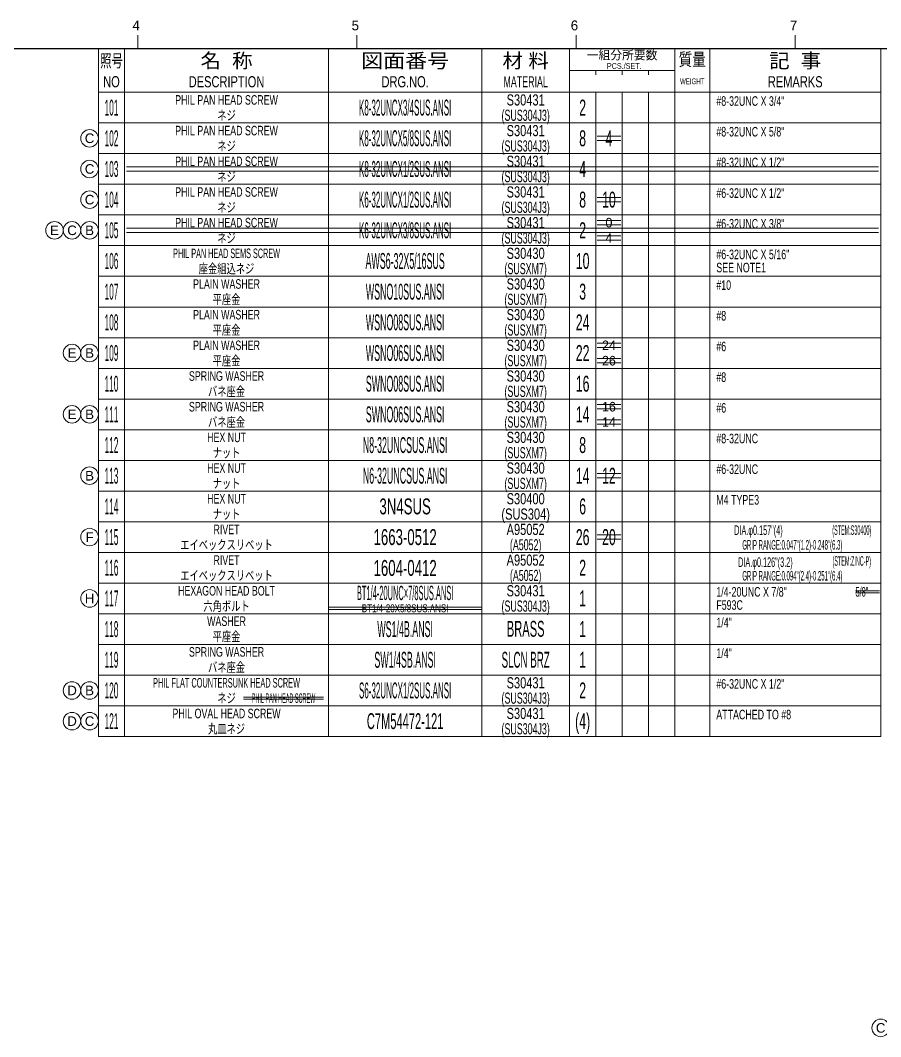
# Model space of a CAD drawing. Header units: millimetres. Extents: x 7 to 587, y 2 to 418.
# Drawn here: x 206.2 to 402.5, y 184.5 to 416.4 of the extents above; entities that cross this region are included whole.
import ezdxf
from ezdxf.enums import TextEntityAlignment as Align

# ---------------------------------------------------------------- set-up
doc = ezdxf.new("R2010")
doc.units = ezdxf.units.MM
for name, color, linetype in [('GR1_05', 7, 'Continuous'), ('図面枠C7M', 7, 'Continuous'), ('表題、部品表_01', 7, 'Continuous'), ('表題、部品表_02', 7, 'Continuous'), ('表題、部品表_03', 7, 'Continuous')]:
    doc.layers.add(name, color=color, linetype=linetype)
doc.styles.add('HG丸ｺﾞｼｯｸM-PRO', font='')
doc.styles.get('HG丸ｺﾞｼｯｸM-PRO').set_extended_font_data('HG丸ｺﾞｼｯｸM-PRO')

# ---------------------------------------------------------------- blocks, each defined once
blk = doc.blocks.new('BLKF023')
at = {"layer": '図面枠C7M', "color": 4, "linetype": 'Continuous', "lineweight": 13}
for p, q in [((233, 413), (233, 410)), ((283, 413), (283, 410)), ((333, 413), (333, 410)), ((383, 413), (383, 410))]:
    blk.add_line(p, q, dxfattribs=at)
at = {"layer": '図面枠C7M', "color": 2, "linetype": 'Continuous', "lineweight": 25}
blk.add_line((33, 410), (587, 410), dxfattribs=at)
at = {"layer": '図面枠C7M', "color": 4, "linetype": 'Continuous', "lineweight": 13, "style": 'HG丸ｺﾞｼｯｸM-PRO', "width": 1.003994}
for s, p in [('4', (231.79, 413.45)), ('5', (281.79, 413.45)), ('6', (331.79, 413.45)), ('7', (381.79, 413.45))]:
    blk.add_text(s, height=2.25, dxfattribs=at).set_placement(p, align=Align.BOTTOM_LEFT)
blk = doc.blocks.new('BLKF076')
at = {"layer": '表題、部品表_01', "color": 4, "linetype": 'Continuous', "lineweight": 13}
for p, q in [((224, 410), (224, 400)), ((224, 410), (402.5, 410)), ((230, 410), (230, 400)), ((276.5, 410), (276.5, 400)), ((311.5, 410), (311.5, 400)), ((331.5, 410), (331.5, 400)), ((355.5, 410), (355.5, 400)), ((363.5, 410), (363.5, 400)), ((402.5, 410), (402.5, 400)), ((331.5, 405), (355.5, 405)), ((337.5, 404), (337.5, 405)), ((343.5, 405), (343.5, 404)), ((349.5, 405), (349.5, 404)), ((224, 400), (402.5, 400))]:
    blk.add_line(p, q, dxfattribs=at)
at = {"layer": '表題、部品表_01', "color": 3, "linetype": 'Continuous', "lineweight": 35, "style": 'HG丸ｺﾞｼｯｸM-PRO'}
for s, height, width, p in [('照号', 2.909, 0.651535, (227, 407.2)), ('名  称', 3.273, 1.042426, (253.25, 407.2)), ('図面番号', 3.273, 1.127518, (294, 407.2)), ('材 料', 3.273, 1.042439, (321.5, 407.2)), ('一組分所要数', 2.036, 0.966638, (343.5, 408.5)), ('質量', 2.909, 0.781842, (359.5, 407.5)), ('記  事', 3.273, 1.042426, (383, 407.2)), ('PCS./SET.', 1.309, 0.862935, (344, 406)), ('NO', 2.545, 0.740841, (227, 402.4)), ('DESCRIPTION', 2.5455, 0.741365, (253.25, 402.4)), ('DRG.NO.', 2.545, 0.741189, (294, 402.4)), ('MATERIAL', 2.545, 0.594756, (321.5, 402.4)), ('REMARKS', 2.545, 0.742803, (383, 402.4)), ('WEIGHT', 1.309, 0.635507, (359.5, 402.5))]:
    blk.add_text(s, height=height, dxfattribs=dict(at, width=width)).set_placement(p, align=Align.MIDDLE_CENTER)
blk = doc.blocks.new('BLKF075')
at = {"layer": '表題、部品表_01', "color": 3, "linetype": 'Continuous', "lineweight": 13}
blk.add_blockref('BLKF076', (0, 0), dxfattribs=at)
blk = doc.blocks.new('BLKF077')
at = {"layer": '表題、部品表_02', "color": 4, "linetype": 'Continuous', "lineweight": 13}
for p, q in [((224, 365), (224, 358)), ((224, 365), (402.5, 365)), ((230, 365), (230, 358)), ((276.5, 365), (276.5, 358)), ((311.5, 365), (311.5, 358)), ((331.5, 365), (331.5, 358)), ((337.5, 365), (337.5, 358)), ((343.5, 365), (343.5, 358)), ((349.5, 358), (349.5, 365)), ((355.5, 365), (355.5, 358)), ((363.5, 365), (363.5, 358)), ((402.5, 365), (402.5, 358)), ((224, 358), (402.5, 358))]:
    blk.add_line(p, q, dxfattribs=at)
blk = doc.blocks.new('BLKF079')
at = {"layer": '表題、部品表_02', "color": 4, "linetype": 'Continuous', "lineweight": 13}
for p, q in [((224, 358), (224, 351)), ((224, 358), (402.5, 358)), ((230, 358), (230, 351)), ((276.5, 358), (276.5, 351)), ((311.5, 358), (311.5, 351)), ((331.5, 358), (331.5, 351)), ((337.5, 358), (337.5, 351)), ((343.5, 358), (343.5, 351)), ((349.5, 351), (349.5, 358)), ((355.5, 358), (355.5, 351)), ((363.5, 358), (363.5, 351)), ((402.5, 358), (402.5, 351)), ((224, 351), (402.5, 351))]:
    blk.add_line(p, q, dxfattribs=at)
blk = doc.blocks.new('BLKF082')
at = {"layer": '表題、部品表_02', "color": 4, "linetype": 'Continuous', "lineweight": 13}
for p, q in [((224, 344), (224, 337)), ((224, 344), (402.5, 344)), ((230, 344), (230, 337)), ((276.5, 344), (276.5, 337)), ((311.5, 344), (311.5, 337)), ((331.5, 344), (331.5, 337)), ((337.5, 344), (337.5, 337)), ((343.5, 344), (343.5, 337)), ((349.5, 337), (349.5, 344)), ((355.5, 344), (355.5, 337)), ((363.5, 344), (363.5, 337)), ((402.5, 344), (402.5, 337)), ((224, 337), (402.5, 337))]:
    blk.add_line(p, q, dxfattribs=at)
blk = doc.blocks.new('BLKF084')
at = {"layer": '表題、部品表_02', "color": 4, "linetype": 'Continuous', "lineweight": 13}
for p, q in [((224, 337), (224, 330)), ((224, 337), (402.5, 337)), ((230, 337), (230, 330)), ((276.5, 337), (276.5, 330)), ((311.5, 337), (311.5, 330)), ((331.5, 337), (331.5, 330)), ((337.5, 337), (337.5, 330)), ((343.5, 337), (343.5, 330)), ((349.5, 330), (349.5, 337)), ((355.5, 337), (355.5, 330)), ((363.5, 337), (363.5, 330)), ((402.5, 337), (402.5, 330)), ((224, 330), (402.5, 330))]:
    blk.add_line(p, q, dxfattribs=at)
blk = doc.blocks.new('BLKF085')
at = {"layer": '表題、部品表_02', "color": 4, "linetype": 'Continuous', "lineweight": 13}
for p, q in [((224, 351), (224, 344)), ((224, 351), (402.5, 351)), ((230, 351), (230, 344)), ((276.5, 351), (276.5, 344)), ((311.5, 351), (311.5, 344)), ((331.5, 351), (331.5, 344)), ((337.5, 351), (337.5, 344)), ((343.5, 351), (343.5, 344)), ((349.5, 344), (349.5, 351)), ((355.5, 351), (355.5, 344)), ((363.5, 351), (363.5, 344)), ((402.5, 351), (402.5, 344)), ((224, 344), (402.5, 344))]:
    blk.add_line(p, q, dxfattribs=at)
blk = doc.blocks.new('BLKF087')
at = {"layer": '表題、部品表_02', "color": 4, "linetype": 'Continuous', "lineweight": 13}
for p, q in [((224, 386), (224, 379)), ((224, 386), (402.5, 386)), ((230, 386), (230, 379)), ((276.5, 386), (276.5, 379)), ((311.5, 386), (311.5, 379)), ((331.5, 386), (331.5, 379)), ((337.5, 386), (337.5, 379)), ((343.5, 386), (343.5, 379)), ((349.5, 379), (349.5, 386)), ((355.5, 386), (355.5, 379)), ((363.5, 386), (363.5, 379)), ((402.5, 386), (402.5, 379)), ((224, 379), (402.5, 379))]:
    blk.add_line(p, q, dxfattribs=at)
blk = doc.blocks.new('BLKF089')
at = {"layer": '表題、部品表_02', "color": 4, "linetype": 'Continuous', "lineweight": 13}
for p, q in [((224, 400), (224, 393)), ((224, 400), (402.5, 400)), ((230, 400), (230, 393)), ((276.5, 400), (276.5, 393)), ((311.5, 400), (311.5, 393)), ((331.5, 400), (331.5, 393)), ((337.5, 400), (337.5, 393)), ((343.5, 400), (343.5, 393)), ((349.5, 393), (349.5, 400)), ((355.5, 400), (355.5, 393)), ((363.5, 400), (363.5, 393)), ((402.5, 400), (402.5, 393)), ((224, 393), (402.5, 393))]:
    blk.add_line(p, q, dxfattribs=at)
blk = doc.blocks.new('BLKF091')
at = {"layer": '表題、部品表_02', "color": 4, "linetype": 'Continuous', "lineweight": 13}
for p, q in [((224, 379), (224, 372)), ((224, 379), (402.5, 379)), ((230, 379), (230, 372)), ((276.5, 379), (276.5, 372)), ((311.5, 379), (311.5, 372)), ((331.5, 379), (331.5, 372)), ((337.5, 379), (337.5, 372)), ((343.5, 379), (343.5, 372)), ((349.5, 372), (349.5, 379)), ((355.5, 379), (355.5, 372)), ((363.5, 379), (363.5, 372)), ((402.5, 379), (402.5, 372)), ((224, 372), (402.5, 372))]:
    blk.add_line(p, q, dxfattribs=at)
blk = doc.blocks.new('BLKF093')
at = {"layer": '表題、部品表_02', "color": 4, "linetype": 'Continuous', "lineweight": 13}
for p, q in [((224, 393), (224, 386)), ((224, 393), (402.5, 393)), ((230, 393), (230, 386)), ((276.5, 393), (276.5, 386)), ((311.5, 393), (311.5, 386)), ((331.5, 393), (331.5, 386)), ((337.5, 393), (337.5, 386)), ((343.5, 393), (343.5, 386)), ((349.5, 386), (349.5, 393)), ((355.5, 393), (355.5, 386)), ((363.5, 393), (363.5, 386)), ((402.5, 393), (402.5, 386)), ((224, 386), (402.5, 386))]:
    blk.add_line(p, q, dxfattribs=at)
blk = doc.blocks.new('BLKF095')
at = {"layer": '表題、部品表_02', "color": 4, "linetype": 'Continuous', "lineweight": 13}
for p, q in [((224, 372), (224, 365)), ((224, 372), (402.5, 372)), ((230, 372), (230, 365)), ((276.5, 372), (276.5, 365)), ((311.5, 372), (311.5, 365)), ((331.5, 372), (331.5, 365)), ((337.5, 372), (337.5, 365)), ((343.5, 372), (343.5, 365)), ((349.5, 365), (349.5, 372)), ((355.5, 372), (355.5, 365)), ((363.5, 372), (363.5, 365)), ((402.5, 372), (402.5, 365)), ((224, 365), (402.5, 365))]:
    blk.add_line(p, q, dxfattribs=at)
blk = doc.blocks.new('BLKF097')
at = {"layer": '表題、部品表_02', "color": 4, "linetype": 'Continuous', "lineweight": 13}
for p, q in [((224, 316), (224, 309)), ((224, 316), (402.5, 316)), ((230, 316), (230, 309)), ((276.5, 316), (276.5, 309)), ((311.5, 316), (311.5, 309)), ((331.5, 316), (331.5, 309)), ((337.5, 316), (337.5, 309)), ((343.5, 316), (343.5, 309)), ((349.5, 309), (349.5, 316)), ((355.5, 316), (355.5, 309)), ((363.5, 316), (363.5, 309)), ((402.5, 316), (402.5, 309)), ((224, 309), (402.5, 309))]:
    blk.add_line(p, q, dxfattribs=at)
blk = doc.blocks.new('BLKF099')
at = {"layer": '表題、部品表_02', "color": 4, "linetype": 'Continuous', "lineweight": 13}
for p, q in [((224, 330), (224, 323)), ((224, 330), (402.5, 330)), ((230, 330), (230, 323)), ((276.5, 330), (276.5, 323)), ((311.5, 330), (311.5, 323)), ((331.5, 330), (331.5, 323)), ((337.5, 330), (337.5, 323)), ((343.5, 330), (343.5, 323)), ((349.5, 323), (349.5, 330)), ((355.5, 330), (355.5, 323)), ((363.5, 330), (363.5, 323)), ((402.5, 330), (402.5, 323)), ((224, 323), (402.5, 323))]:
    blk.add_line(p, q, dxfattribs=at)
blk = doc.blocks.new('BLKF101')
at = {"layer": '表題、部品表_02', "color": 4, "linetype": 'Continuous', "lineweight": 13}
for p, q in [((224, 309), (224, 302)), ((224, 309), (402.5, 309)), ((230, 309), (230, 302)), ((276.5, 309), (276.5, 302)), ((311.5, 309), (311.5, 302)), ((331.5, 309), (331.5, 302)), ((337.5, 309), (337.5, 302)), ((343.5, 309), (343.5, 302)), ((349.5, 302), (349.5, 309)), ((355.5, 309), (355.5, 302)), ((363.5, 309), (363.5, 302)), ((402.5, 309), (402.5, 302)), ((224, 302), (402.5, 302))]:
    blk.add_line(p, q, dxfattribs=at)
blk = doc.blocks.new('BLKF103')
at = {"layer": '表題、部品表_02', "color": 4, "linetype": 'Continuous', "lineweight": 13}
for p, q in [((224, 323), (224, 316)), ((224, 323), (402.5, 323)), ((230, 323), (230, 316)), ((276.5, 323), (276.5, 316)), ((311.5, 323), (311.5, 316)), ((331.5, 323), (331.5, 316)), ((337.5, 323), (337.5, 316)), ((343.5, 323), (343.5, 316)), ((349.5, 316), (349.5, 323)), ((355.5, 323), (355.5, 316)), ((363.5, 323), (363.5, 316)), ((402.5, 323), (402.5, 316)), ((224, 316), (402.5, 316))]:
    blk.add_line(p, q, dxfattribs=at)
blk = doc.blocks.new('BLKF105')
at = {"layer": '表題、部品表_02', "color": 4, "linetype": 'Continuous', "lineweight": 13}
for p, q in [((224, 302), (224, 295)), ((224, 302), (402.5, 302)), ((230, 302), (230, 295)), ((276.5, 302), (276.5, 295)), ((311.5, 302), (311.5, 295)), ((331.5, 302), (331.5, 295)), ((337.5, 302), (337.5, 295)), ((343.5, 302), (343.5, 295)), ((349.5, 295), (349.5, 302)), ((355.5, 302), (355.5, 295)), ((363.5, 302), (363.5, 295)), ((402.5, 302), (402.5, 295)), ((224, 295), (402.5, 295))]:
    blk.add_line(p, q, dxfattribs=at)
blk = doc.blocks.new('BLKF119')
at = {"layer": '表題、部品表_02', "color": 4, "linetype": 'Continuous', "lineweight": 13}
for p, q in [((224, 295), (224, 288)), ((224, 295), (402.5, 295)), ((230, 295), (230, 288)), ((276.5, 295), (276.5, 288)), ((311.5, 295), (311.5, 288)), ((331.5, 295), (331.5, 288)), ((337.5, 295), (337.5, 288)), ((343.5, 295), (343.5, 288)), ((349.5, 288), (349.5, 295)), ((355.5, 295), (355.5, 288)), ((363.5, 295), (363.5, 288)), ((402.5, 295), (402.5, 288)), ((224, 288), (402.5, 288))]:
    blk.add_line(p, q, dxfattribs=at)
blk = doc.blocks.new('BLKF121')
at = {"layer": '表題、部品表_02', "color": 4, "linetype": 'Continuous', "lineweight": 13}
for p, q in [((224, 288), (224, 281)), ((224, 288), (402.5, 288)), ((230, 288), (230, 281)), ((276.5, 288), (276.5, 281)), ((311.5, 288), (311.5, 281)), ((331.5, 288), (331.5, 281)), ((337.5, 288), (337.5, 281)), ((343.5, 288), (343.5, 281)), ((349.5, 281), (349.5, 288)), ((355.5, 288), (355.5, 281)), ((363.5, 288), (363.5, 281)), ((402.5, 288), (402.5, 281)), ((224, 281), (402.5, 281))]:
    blk.add_line(p, q, dxfattribs=at)
blk = doc.blocks.new('BLKF123')
at = {"layer": '表題、部品表_02', "color": 4, "linetype": 'Continuous', "lineweight": 13}
for p, q in [((224, 281), (224, 274)), ((224, 281), (402.5, 281)), ((230, 281), (230, 274)), ((276.5, 281), (276.5, 274)), ((311.5, 281), (311.5, 274)), ((331.5, 281), (331.5, 274)), ((337.5, 281), (337.5, 274)), ((343.5, 281), (343.5, 274)), ((349.5, 274), (349.5, 281)), ((355.5, 281), (355.5, 274)), ((363.5, 281), (363.5, 274)), ((402.5, 281), (402.5, 274)), ((224, 274), (402.5, 274))]:
    blk.add_line(p, q, dxfattribs=at)
blk = doc.blocks.new('BLKF127')
at = {"layer": '表題、部品表_02', "color": 4, "linetype": 'Continuous', "lineweight": 13}
for p, q in [((224, 274), (224, 267)), ((224, 274), (402.5, 274)), ((230, 274), (230, 267)), ((276.5, 274), (276.5, 267)), ((311.5, 274), (311.5, 267)), ((331.5, 274), (331.5, 267)), ((337.5, 274), (337.5, 267)), ((343.5, 274), (343.5, 267)), ((349.5, 267), (349.5, 274)), ((355.5, 274), (355.5, 267)), ((363.5, 274), (363.5, 267)), ((402.5, 274), (402.5, 267)), ((224, 267), (402.5, 267))]:
    blk.add_line(p, q, dxfattribs=at)
blk = doc.blocks.new('BLKF141')
at = {"layer": '表題、部品表_02', "color": 4, "linetype": 'Continuous', "lineweight": 13}
for p, q in [((224, 267), (224, 260)), ((224, 267), (402.5, 267)), ((230, 267), (230, 260)), ((276.5, 267), (276.5, 260)), ((311.5, 267), (311.5, 260)), ((331.5, 267), (331.5, 260)), ((337.5, 267), (337.5, 260)), ((343.5, 267), (343.5, 260)), ((349.5, 260), (349.5, 267)), ((355.5, 267), (355.5, 260)), ((363.5, 267), (363.5, 260)), ((402.5, 267), (402.5, 260)), ((224, 260), (402.5, 260))]:
    blk.add_line(p, q, dxfattribs=at)
blk = doc.blocks.new('BLKF143')
at = {"layer": 'GR1_05', "color": 4, "linetype": 'Continuous', "lineweight": 13}
blk.add_circle((222, 263.5), 2, dxfattribs=at)
at = {"layer": 'GR1_05', "color": 4, "linetype": 'Continuous', "lineweight": 13, "style": 'HG丸ｺﾞｼｯｸM-PRO', "width": 1.04272}
blk.add_text('B', height=2.18, dxfattribs=at).set_placement((222, 263.5), align=Align.MIDDLE_CENTER)
blk = doc.blocks.new('BLKF144')
at = {"layer": 'GR1_05', "color": 4, "linetype": 'Continuous', "lineweight": 13}
blk.add_circle((222, 326.5), 2, dxfattribs=at)
at = {"layer": 'GR1_05', "color": 4, "linetype": 'Continuous', "lineweight": 13, "style": 'HG丸ｺﾞｼｯｸM-PRO', "width": 1.04272}
blk.add_text('B', height=2.18, dxfattribs=at).set_placement((222, 326.5), align=Align.MIDDLE_CENTER)
blk = doc.blocks.new('BLKF145')
at = {"layer": 'GR1_05', "color": 4, "linetype": 'Continuous', "lineweight": 13}
blk.add_circle((222, 312.5), 2, dxfattribs=at)
at = {"layer": 'GR1_05', "color": 4, "linetype": 'Continuous', "lineweight": 13, "style": 'HG丸ｺﾞｼｯｸM-PRO', "width": 1.04272}
blk.add_text('B', height=2.18, dxfattribs=at).set_placement((222, 312.5), align=Align.MIDDLE_CENTER)
blk = doc.blocks.new('BLKF146')
at = {"layer": 'GR1_05', "color": 4, "linetype": 'Continuous', "lineweight": 13}
blk.add_circle((222, 340.5), 2, dxfattribs=at)
at = {"layer": 'GR1_05', "color": 4, "linetype": 'Continuous', "lineweight": 13, "style": 'HG丸ｺﾞｼｯｸM-PRO', "width": 1.04272}
blk.add_text('B', height=2.18, dxfattribs=at).set_placement((222, 340.5), align=Align.MIDDLE_CENTER)
blk = doc.blocks.new('BLKF147')
at = {"layer": 'GR1_05', "color": 4, "linetype": 'Continuous', "lineweight": 13}
blk.add_circle((222, 375.5), 2, dxfattribs=at)
at = {"layer": 'GR1_05', "color": 4, "linetype": 'Continuous', "lineweight": 13, "style": 'HG丸ｺﾞｼｯｸM-PRO', "width": 1.042931}
blk.add_text('C', height=2.18, dxfattribs=at).set_placement((222, 375.5), align=Align.MIDDLE_CENTER)
blk = doc.blocks.new('BLKF151')
at = {"layer": 'GR1_05', "color": 4, "linetype": 'Continuous', "lineweight": 13}
blk.add_circle((402.5, 186.5), 2, dxfattribs=at)
at = {"layer": 'GR1_05', "color": 4, "linetype": 'Continuous', "lineweight": 13, "style": 'HG丸ｺﾞｼｯｸM-PRO', "width": 1.042931}
blk.add_text('C', height=2.18, dxfattribs=at).set_placement((402.5, 186.5), align=Align.MIDDLE_CENTER)
blk = doc.blocks.new('BLKF152')
at = {"layer": 'GR1_05', "color": 4, "linetype": 'Continuous', "lineweight": 13}
blk.add_circle((222, 382.5), 2, dxfattribs=at)
at = {"layer": 'GR1_05', "color": 4, "linetype": 'Continuous', "lineweight": 13, "style": 'HG丸ｺﾞｼｯｸM-PRO', "width": 1.042931}
blk.add_text('C', height=2.18, dxfattribs=at).set_placement((222, 382.5), align=Align.MIDDLE_CENTER)
blk = doc.blocks.new('BLKF153')
at = {"layer": 'GR1_05', "color": 4, "linetype": 'Continuous', "lineweight": 13}
blk.add_circle((222, 389.5), 2, dxfattribs=at)
at = {"layer": 'GR1_05', "color": 4, "linetype": 'Continuous', "lineweight": 13, "style": 'HG丸ｺﾞｼｯｸM-PRO', "width": 1.042931}
blk.add_text('C', height=2.18, dxfattribs=at).set_placement((222, 389.5), align=Align.MIDDLE_CENTER)
blk = doc.blocks.new('BLKF154')
at = {"layer": '表題、部品表_02', "color": 4, "linetype": 'Continuous', "lineweight": 13}
for p, q in [((224, 260), (224, 253)), ((224, 260), (402.5, 260)), ((230, 260), (230, 253)), ((276.5, 260), (276.5, 253)), ((311.5, 260), (311.5, 253)), ((331.5, 260), (331.5, 253)), ((337.5, 260), (337.5, 253)), ((343.5, 260), (343.5, 253)), ((349.5, 253), (349.5, 260)), ((355.5, 260), (355.5, 253)), ((363.5, 260), (363.5, 253)), ((402.5, 260), (402.5, 253)), ((224, 253), (402.5, 253))]:
    blk.add_line(p, q, dxfattribs=at)
blk = doc.blocks.new('BLKF156')
at = {"layer": 'GR1_05', "color": 4, "linetype": 'Continuous', "lineweight": 13}
blk.add_circle((222, 256.5), 2, dxfattribs=at)
at = {"layer": 'GR1_05', "color": 4, "linetype": 'Continuous', "lineweight": 13, "style": 'HG丸ｺﾞｼｯｸM-PRO', "width": 1.042931}
blk.add_text('C', height=2.18, dxfattribs=at).set_placement((222, 256.5), align=Align.MIDDLE_CENTER)
blk = doc.blocks.new('BLKF161')
at = {"layer": 'GR1_05', "color": 4, "linetype": 'Continuous', "lineweight": 13}
blk.add_circle((218, 256.5), 2, dxfattribs=at)
at = {"layer": 'GR1_05', "color": 4, "linetype": 'Continuous', "lineweight": 13, "style": 'HG丸ｺﾞｼｯｸM-PRO', "width": 1.042833}
blk.add_text('D', height=2.18, dxfattribs=at).set_placement((218, 256.5), align=Align.MIDDLE_CENTER)
blk = doc.blocks.new('BLKF164')
at = {"layer": 'GR1_05', "color": 4, "linetype": 'Continuous', "lineweight": 13}
blk.add_circle((218, 263.5), 2, dxfattribs=at)
at = {"layer": 'GR1_05', "color": 4, "linetype": 'Continuous', "lineweight": 13, "style": 'HG丸ｺﾞｼｯｸM-PRO', "width": 1.042833}
blk.add_text('D', height=2.18, dxfattribs=at).set_placement((218, 263.5), align=Align.MIDDLE_CENTER)
blk = doc.blocks.new('BLKF167')
at = {"layer": 'GR1_05', "color": 4, "linetype": 'Continuous', "lineweight": 13}
blk.add_circle((222, 368.5), 2, dxfattribs=at)
at = {"layer": 'GR1_05', "color": 4, "linetype": 'Continuous', "lineweight": 13, "style": 'HG丸ｺﾞｼｯｸM-PRO', "width": 1.04272}
blk.add_text('B', height=2.18, dxfattribs=at).set_placement((222, 368.5), align=Align.MIDDLE_CENTER)
blk = doc.blocks.new('BLKF168')
at = {"layer": 'GR1_05', "color": 4, "linetype": 'Continuous', "lineweight": 13}
blk.add_circle((218, 368.5), 2, dxfattribs=at)
at = {"layer": 'GR1_05', "color": 4, "linetype": 'Continuous', "lineweight": 13, "style": 'HG丸ｺﾞｼｯｸM-PRO', "width": 1.042931}
blk.add_text('C', height=2.18, dxfattribs=at).set_placement((218, 368.5), align=Align.MIDDLE_CENTER)
blk = doc.blocks.new('BLKF173')
at = {"layer": 'GR1_05', "color": 4, "linetype": 'Continuous', "lineweight": 13}
blk.add_circle((214, 368.5), 2, dxfattribs=at)
at = {"layer": 'GR1_05', "color": 4, "linetype": 'Continuous', "lineweight": 13, "style": 'HG丸ｺﾞｼｯｸM-PRO', "width": 1.04259}
blk.add_text('E', height=2.18, dxfattribs=at).set_placement((214, 368.5), align=Align.MIDDLE_CENTER)
blk = doc.blocks.new('BLKF174')
at = {"layer": 'GR1_05', "color": 4, "linetype": 'Continuous', "lineweight": 13}
blk.add_circle((218, 326.5), 2, dxfattribs=at)
at = {"layer": 'GR1_05', "color": 4, "linetype": 'Continuous', "lineweight": 13, "style": 'HG丸ｺﾞｼｯｸM-PRO', "width": 1.04259}
blk.add_text('E', height=2.18, dxfattribs=at).set_placement((218, 326.5), align=Align.MIDDLE_CENTER)
blk = doc.blocks.new('BLKF175')
at = {"layer": 'GR1_05', "color": 4, "linetype": 'Continuous', "lineweight": 13}
blk.add_circle((218, 340.5), 2, dxfattribs=at)
at = {"layer": 'GR1_05', "color": 4, "linetype": 'Continuous', "lineweight": 13, "style": 'HG丸ｺﾞｼｯｸM-PRO', "width": 1.04259}
blk.add_text('E', height=2.18, dxfattribs=at).set_placement((218, 340.5), align=Align.MIDDLE_CENTER)
blk = doc.blocks.new('BLKF179')
at = {"layer": 'GR1_05', "color": 4, "linetype": 'Continuous', "lineweight": 13}
blk.add_circle((222, 298.5), 2, dxfattribs=at)
at = {"layer": 'GR1_05', "color": 4, "linetype": 'Continuous', "lineweight": 13, "style": 'HG丸ｺﾞｼｯｸM-PRO', "width": 1.042153}
blk.add_text('F', height=2.18, dxfattribs=at).set_placement((222, 298.5), align=Align.MIDDLE_CENTER)
blk = doc.blocks.new('BLKF201')
at = {"layer": 'GR1_05', "color": 4, "linetype": 'Continuous', "lineweight": 13}
blk.add_circle((222, 284.5), 2, dxfattribs=at)
at = {"layer": 'GR1_05', "color": 4, "linetype": 'Continuous', "lineweight": 13, "style": 'HG丸ｺﾞｼｯｸM-PRO', "width": 1.042153}
blk.add_text('H', height=2.18, dxfattribs=at).set_placement((222, 284.5), align=Align.MIDDLE_CENTER)

msp = doc.modelspace()

# ---------------------------------------------------------------- linework, layer by layer
at = {"layer": 'GR1_05', "color": 4, "linetype": 'Continuous', "lineweight": 13}
for p, q in [((337.8, 390), (343.2, 390)), ((337.8, 389), (343.2, 389)), ((230.43, 383), (401.97, 383)), ((230.43, 382), (401.97, 382)), ((337.8, 376), (343.2, 376)), ((337.8, 375), (343.2, 375)), ((230.43, 369), (401.97, 369)), ((337.8, 370.75), (343.2, 370.75)), ((337.8, 369.75), (343.2, 369.75)), ((230.43, 368), (401.97, 368)), ((337.8, 367.25), (343.2, 367.25)), ((337.8, 366.25), (343.2, 366.25)), ((337.8, 342.75), (343.2, 342.75)), ((337.8, 341.75), (343.2, 341.75)), ((337.8, 339.25), (343.2, 339.25)), ((337.8, 338.25), (343.2, 338.25)), ((337.8, 328.75), (343.2, 328.75)), ((337.8, 327.75), (343.2, 327.75)), ((337.8, 325.25), (343.2, 325.25)), ((337.8, 324.25), (343.2, 324.25)), ((337.8, 313), (343.2, 313)), ((337.8, 312), (343.2, 312)), ((337.8, 299), (343.2, 299)), ((337.8, 298), (343.2, 298)), ((396.75, 286.25), (402.27, 286.25)), ((396.75, 285.75), (402.27, 285.75)), ((276.5, 282.5), (311.5, 282.5)), ((276.5, 282), (311.5, 282)), ((257.13, 262), (275.37, 262)), ((257.13, 261.5), (275.37, 261.5))]:
    msp.add_line(p, q, dxfattribs=at)

# ---------------------------------------------------------------- block references
for name in ['BLKF153', 'BLKF152', 'BLKF147', 'BLKF173', 'BLKF168', 'BLKF167', 'BLKF175', 'BLKF146', 'BLKF174', 'BLKF144', 'BLKF145', 'BLKF179', 'BLKF201', 'BLKF164', 'BLKF143', 'BLKF161', 'BLKF156', 'BLKF151']:
    msp.add_blockref(name, (0, 0), dxfattribs=at)
at = {"layer": '図面枠C7M', "color": 4, "linetype": 'Continuous', "lineweight": 13}
msp.add_blockref('BLKF023', (0, 0), dxfattribs=at)
at = {"layer": '表題、部品表_01', "color": 3, "linetype": 'Continuous', "lineweight": 13}
msp.add_blockref('BLKF075', (0, 0), dxfattribs=at)
at = {"layer": '表題、部品表_02', "color": 4, "linetype": 'Continuous', "lineweight": 13}
for name in ['BLKF089', 'BLKF093', 'BLKF087', 'BLKF091', 'BLKF095', 'BLKF077', 'BLKF079', 'BLKF085', 'BLKF082', 'BLKF084', 'BLKF099', 'BLKF103', 'BLKF097', 'BLKF101', 'BLKF105', 'BLKF119', 'BLKF121', 'BLKF123', 'BLKF127', 'BLKF141', 'BLKF154']:
    msp.add_blockref(name, (0, 0), dxfattribs=at)

# ---------------------------------------------------------------- texts
at = {"layer": 'GR1_05', "color": 3, "linetype": 'Continuous', "lineweight": 35, "style": 'HG丸ｺﾞｼｯｸM-PRO'}
for s, height, width, p in [('4', 3.64, 0.576062, (340.5, 389.5)), ('PHIL PAN HEAD SCREW', 2.1818, 0.691725, (253.25, 384.25)), ('S30431', 2.545, 0.740904, (321.5, 384.25)), ('K8-32UNCX1/2SUS.ANSI', 3.6364, 0.374423, (294, 382.5)), ('4', 3.64, 0.576062, (334.5, 382.5)), ('ネジ', 2.182, 0.692256, (253.25, 380.75)), ('(SUS304J3)', 2.545, 0.593559, (321.5, 380.75)), ('10', 3.636, 0.576062, (340.5, 375.5)), ('PHIL PAN HEAD SCREW', 2.1818, 0.691725, (253.25, 370.25)), ('S30431', 2.545, 0.740904, (321.5, 370.25)), ('0', 2.18, 0.971076, (340.5, 370.25)), ('K6-32UNCX3/8SUS.ANSI', 3.6364, 0.374423, (294, 368.5)), ('2', 3.64, 0.576062, (334.5, 368.5)), ('ネジ', 2.182, 0.692256, (253.25, 366.75)), ('(SUS304J3)', 2.545, 0.593559, (321.5, 366.75)), ('4', 2.18, 0.971076, (340.5, 366.75)), ('24', 2.182, 0.971076, (340.5, 342.25)), ('26', 2.182, 0.971076, (340.5, 338.75)), ('16', 2.182, 0.971076, (340.5, 328.25)), ('14', 2.182, 0.971076, (340.5, 324.75)), ('12', 3.636, 0.576062, (340.5, 312.5)), ('20', 3.636, 0.576062, (340.5, 298.5)), ('BT1/4-20X5/8SUS.ANSI', 1.8182, 0.749994, (294, 282.25)), ('PHIL PAN HEAD SCREW', 2.1818, 0.342026, (266.25, 261.75))]:
    msp.add_text(s, height=height, dxfattribs=dict(at, width=width)).set_placement(p, align=Align.MIDDLE_CENTER)
for s, height, width, p in [('#8-32UNC X 1/2"', 2.1818, 0.691811, (365, 384)), ('#6-32UNC X 3/8"', 2.1818, 0.691811, (365, 370)), ('5/8"', 2.182, 0.481171, (396.75, 286))]:
    msp.add_text(s, height=height, dxfattribs=dict(at, width=width)).set_placement(p, align=Align.MIDDLE_LEFT)
at = {"layer": '表題、部品表_03', "color": 3, "linetype": 'Continuous', "lineweight": 35, "style": 'HG丸ｺﾞｼｯｸM-PRO'}
for s, height, width, p in [('PHIL PAN HEAD SCREW', 2.1818, 0.691725, (253.25, 398.25)), ('S30431', 2.545, 0.740904, (321.5, 398.25)), ('101', 3.636, 0.389528, (227, 396.5)), ('K8-32UNCX3/4SUS.ANSI', 3.6364, 0.374423, (294, 396.5)), ('2', 3.64, 0.576062, (334.5, 396.5)), ('ネジ', 2.182, 0.692256, (253.25, 394.75)), ('(SUS304J3)', 2.545, 0.593559, (321.5, 394.75)), ('PHIL PAN HEAD SCREW', 2.1818, 0.691725, (253.25, 391.25)), ('S30431', 2.545, 0.740904, (321.5, 391.25)), ('102', 3.636, 0.389528, (227, 389.5)), ('K8-32UNCX5/8SUS.ANSI', 3.6364, 0.374423, (294, 389.5)), ('8', 3.64, 0.576062, (334.5, 389.5)), ('ネジ', 2.182, 0.692256, (253.25, 387.75)), ('(SUS304J3)', 2.545, 0.593559, (321.5, 387.75)), ('103', 3.636, 0.389528, (227, 382.5)), ('PHIL PAN HEAD SCREW', 2.1818, 0.691725, (253.25, 377.25)), ('S30431', 2.545, 0.740904, (321.5, 377.25)), ('104', 3.636, 0.389528, (227, 375.5)), ('K6-32UNCX1/2SUS.ANSI', 3.6364, 0.374423, (294, 375.5)), ('8', 3.64, 0.576062, (334.5, 375.5)), ('ネジ', 2.182, 0.692256, (253.25, 373.75)), ('(SUS304J3)', 2.545, 0.593559, (321.5, 373.75)), ('105', 3.636, 0.389528, (227, 368.5)), ('PHIL PAN HEAD SEMS SCREW', 2.1818, 0.522463, (253.25, 363.25)), ('S30430', 2.545, 0.740904, (321.5, 363.25)), ('106', 3.636, 0.389528, (227, 361.5)), ('AWS6-32X5/16SUS', 3.6364, 0.415364, (294, 361.5)), ('10', 3.636, 0.576062, (334.5, 361.5)), ('座金組込ネジ', 2.182, 0.692256, (253.25, 359.75)), ('(SUSXM7)', 2.545, 0.594345, (321.5, 359.75)), ('PLAIN WASHER', 2.1818, 0.691933, (253.25, 356.25)), ('S30430', 2.545, 0.740904, (321.5, 356.25)), ('107', 3.636, 0.389528, (227, 354.5)), ('WSNO10SUS.ANSI', 3.6364, 0.414945, (294, 354.5)), ('3', 3.64, 0.576062, (334.5, 354.5)), ('平座金', 2.182, 0.692256, (253.25, 352.75)), ('(SUSXM7)', 2.545, 0.594345, (321.5, 352.75)), ('PLAIN WASHER', 2.1818, 0.691933, (253.25, 349.25)), ('S30430', 2.545, 0.740904, (321.5, 349.25)), ('108', 3.636, 0.389528, (227, 347.5)), ('WSNO08SUS.ANSI', 3.6364, 0.414945, (294, 347.5)), ('24', 3.636, 0.576062, (334.5, 347.5)), ('平座金', 2.182, 0.692256, (253.25, 345.75)), ('(SUSXM7)', 2.545, 0.594345, (321.5, 345.75)), ('PLAIN WASHER', 2.1818, 0.691933, (253.25, 342.25)), ('S30430', 2.545, 0.740904, (321.5, 342.25)), ('109', 3.636, 0.389528, (227, 340.5)), ('WSNO06SUS.ANSI', 3.6364, 0.414945, (294, 340.5)), ('22', 3.636, 0.576062, (334.5, 340.5)), ('平座金', 2.182, 0.692256, (253.25, 338.75)), ('(SUSXM7)', 2.545, 0.594345, (321.5, 338.75)), ('SPRING WASHER', 2.1818, 0.691599, (253.25, 335.25)), ('S30430', 2.545, 0.740904, (321.5, 335.25)), ('110', 3.636, 0.389528, (227, 333.5)), ('SWNO08SUS.ANSI', 3.6364, 0.414945, (294, 333.5)), ('16', 3.636, 0.576062, (334.5, 333.5)), ('バネ座金', 2.182, 0.692256, (253.25, 331.75)), ('(SUSXM7)', 2.545, 0.594345, (321.5, 331.75)), ('SPRING WASHER', 2.1818, 0.691599, (253.25, 328.25)), ('S30430', 2.545, 0.740904, (321.5, 328.25)), ('111', 3.636, 0.389528, (227, 326.5)), ('SWNO06SUS.ANSI', 3.6364, 0.414945, (294, 326.5)), ('14', 3.636, 0.576062, (334.5, 326.5)), ('バネ座金', 2.182, 0.692256, (253.25, 324.75)), ('(SUSXM7)', 2.545, 0.594345, (321.5, 324.75)), ('S30430', 2.545, 0.740904, (321.5, 321.25)), ('112', 3.636, 0.389528, (227, 319.5)), ('HEX NUT', 2.182, 0.692138, (253.25, 321.25)), ('N8-32UNCSUS.ANSI', 3.6364, 0.415592, (294, 319.5)), ('8', 3.64, 0.576062, (334.5, 319.5)), ('ナット', 2.182, 0.692256, (253.25, 317.75)), ('(SUSXM7)', 2.545, 0.594345, (321.5, 317.75)), ('S30430', 2.545, 0.740904, (321.5, 314.25)), ('113', 3.636, 0.389528, (227, 312.5)), ('HEX NUT', 2.182, 0.692138, (253.25, 314.25)), ('N6-32UNCSUS.ANSI', 3.6364, 0.415592, (294, 312.5)), ('14', 3.636, 0.576062, (334.5, 312.5)), ('ナット', 2.182, 0.692256, (253.25, 310.75)), ('(SUSXM7)', 2.545, 0.594345, (321.5, 310.75)), ('S30400', 2.545, 0.740904, (321.5, 307.25)), ('114', 3.636, 0.389528, (227, 305.5)), ('HEX NUT', 2.182, 0.692138, (253.25, 307.25)), ('3N4SUS', 3.636, 0.619673, (294, 305.5)), ('6', 3.64, 0.576062, (334.5, 305.5)), ('ナット', 2.182, 0.692256, (253.25, 303.75)), ('(SUS304)', 2.545, 0.740651, (321.5, 303.75)), ('A95052', 2.545, 0.741089, (321.5, 300.25)), ('115', 3.636, 0.389528, (227, 298.5)), ('RIVET', 2.182, 0.692838, (253.25, 300.25)), ('1663-0512', 3.636, 0.619839, (294, 298.5)), ('26', 3.636, 0.576062, (334.5, 298.5)), ('DIA.φ0.157"(4)', 2.1818, 0.522239, (374.61, 300.08)), ('(STEM:S30400)', 2.1818, 0.340077, (395.91, 300.1)), ('エイベックスリベット', 2.182, 0.692256, (253.25, 296.75)), ('(A5052)', 2.545, 0.592167, (321.5, 296.75)), ('GRIP RANGE:0.047"(1.2)-0.248"(6.3)', 2.1818, 0.374474, (382.35, 296.73)), ('A95052', 2.545, 0.741089, (321.5, 293.25)), ('116', 3.636, 0.389528, (227, 291.5)), ('RIVET', 2.182, 0.692838, (253.25, 293.25)), ('1604-0412', 3.636, 0.619839, (294, 291.45)), ('2', 3.64, 0.576062, (334.5, 291.5)), ('DIA.φ0.126"(3.2)', 2.1818, 0.522359, (376.2, 292.78)), ('(STEM:ZINC-P)', 2.1818, 0.340787, (395.91, 293.05)), ('エイベックスリベット', 2.182, 0.692256, (253.25, 289.75)), ('(A5052)', 2.545, 0.592167, (321.5, 289.75)), ('GRIP RANGE:0.094"(2.4)-0.251"(6.4)', 2.1818, 0.374474, (382.35, 289.68)), ('117', 3.636, 0.389528, (227, 284.5)), ('HEXAGON HEAD BOLT', 2.1818, 0.692201, (253.25, 286.25)), ('BT1/4-20UNC×7/8SUS.ANSI', 3.2727, 0.341026, (294, 285.75)), ('S30431', 2.545, 0.740904, (321.5, 286.25)), ('1', 3.64, 0.576062, (334.5, 284.5)), ('六角ボルト', 2.182, 0.692256, (253.25, 282.75)), ('(SUS304J3)', 2.545, 0.593559, (321.5, 282.75)), ('118', 3.636, 0.389528, (227, 277.5)), ('WASHER', 2.182, 0.691745, (253.25, 279.3)), ('WS1/4B.ANSI', 3.6364, 0.415472, (294, 277.5)), ('BRASS', 3.636, 0.521751, (321.5, 277.57)), ('1', 3.64, 0.576062, (334.5, 277.5)), ('平座金', 2.182, 0.692256, (253.25, 275.8)), ('119', 3.636, 0.389528, (227, 270.5)), ('SPRING WASHER', 2.1818, 0.691599, (253.25, 272.3)), ('SW1/4SB.ANSI', 3.6364, 0.415301, (294, 270.5)), ('SLCN BRZ', 3.636, 0.456688, (321.5, 270.5)), ('1', 3.64, 0.576062, (334.5, 270.5)), ('バネ座金', 2.182, 0.692256, (253.25, 268.8)), ('120', 3.636, 0.389528, (227, 263.5)), ('PHIL FLAT COUNTERSUNK HEAD SCREW', 2.1818, 0.480576, (253.25, 265.25)), ('S6-32UNCX1/2SUS.ANSI', 3.6364, 0.374421, (294, 263.5)), ('S30431', 2.545, 0.740904, (321.5, 265.25)), ('2', 3.64, 0.576062, (334.5, 263.5)), ('ネジ', 2.182, 0.692256, (253.25, 261.75)), ('(SUS304J3)', 2.545, 0.593559, (321.5, 261.75)), ('121', 3.636, 0.389528, (227, 256.5)), ('PHIL OVAL HEAD SCREW', 2.1818, 0.691743, (253.25, 258.25)), ('C7M54472-121', 3.6364, 0.521203, (294, 256.5)), ('S30431', 2.545, 0.740904, (321.5, 258.25)), ('(4)', 3.636, 0.576968, (334.5, 256.5)), ('丸皿ネジ', 2.182, 0.692256, (253.25, 254.75)), ('(SUS304J3)', 2.545, 0.593559, (321.5, 254.75))]:
    msp.add_text(s, height=height, dxfattribs=dict(at, width=width)).set_placement(p, align=Align.MIDDLE_CENTER)
for s, height, width, p in [('#8-32UNC X 3/4"', 2.1818, 0.691811, (365, 398)), ('#8-32UNC X 5/8"', 2.1818, 0.691811, (365, 391)), ('#6-32UNC X 1/2"', 2.1818, 0.691811, (365, 377)), ('#6-32UNC X 5/16"', 2.1818, 0.691773, (365, 363)), ('SEE NOTE1', 2.182, 0.69149, (365, 360)), ('#10', 2.182, 0.691981, (365, 356)), ('#8', 2.182, 0.692308, (365, 349)), ('#6', 2.182, 0.692308, (365, 342)), ('#8', 2.182, 0.692308, (365, 335)), ('#6', 2.182, 0.692308, (365, 328)), ('#8-32UNC', 2.182, 0.691927, (365, 321)), ('#6-32UNC', 2.182, 0.691927, (365, 314)), ('M4 TYPE3', 2.182, 0.692013, (365, 307)), ('1/4-20UNC X 7/8"', 2.1818, 0.69165, (365, 286)), ('F593C', 2.182, 0.691648, (365, 283)), ('1/4"', 2.182, 0.692002, (365, 279)), ('1/4"', 2.182, 0.692002, (365, 272)), ('#6-32UNC X 1/2"', 2.1818, 0.691811, (365, 265)), ('ATTACHED TO #8', 2.1818, 0.69269, (365, 258))]:
    msp.add_text(s, height=height, dxfattribs=dict(at, width=width)).set_placement(p, align=Align.MIDDLE_LEFT)

doc.saveas('drawing.dxf')
